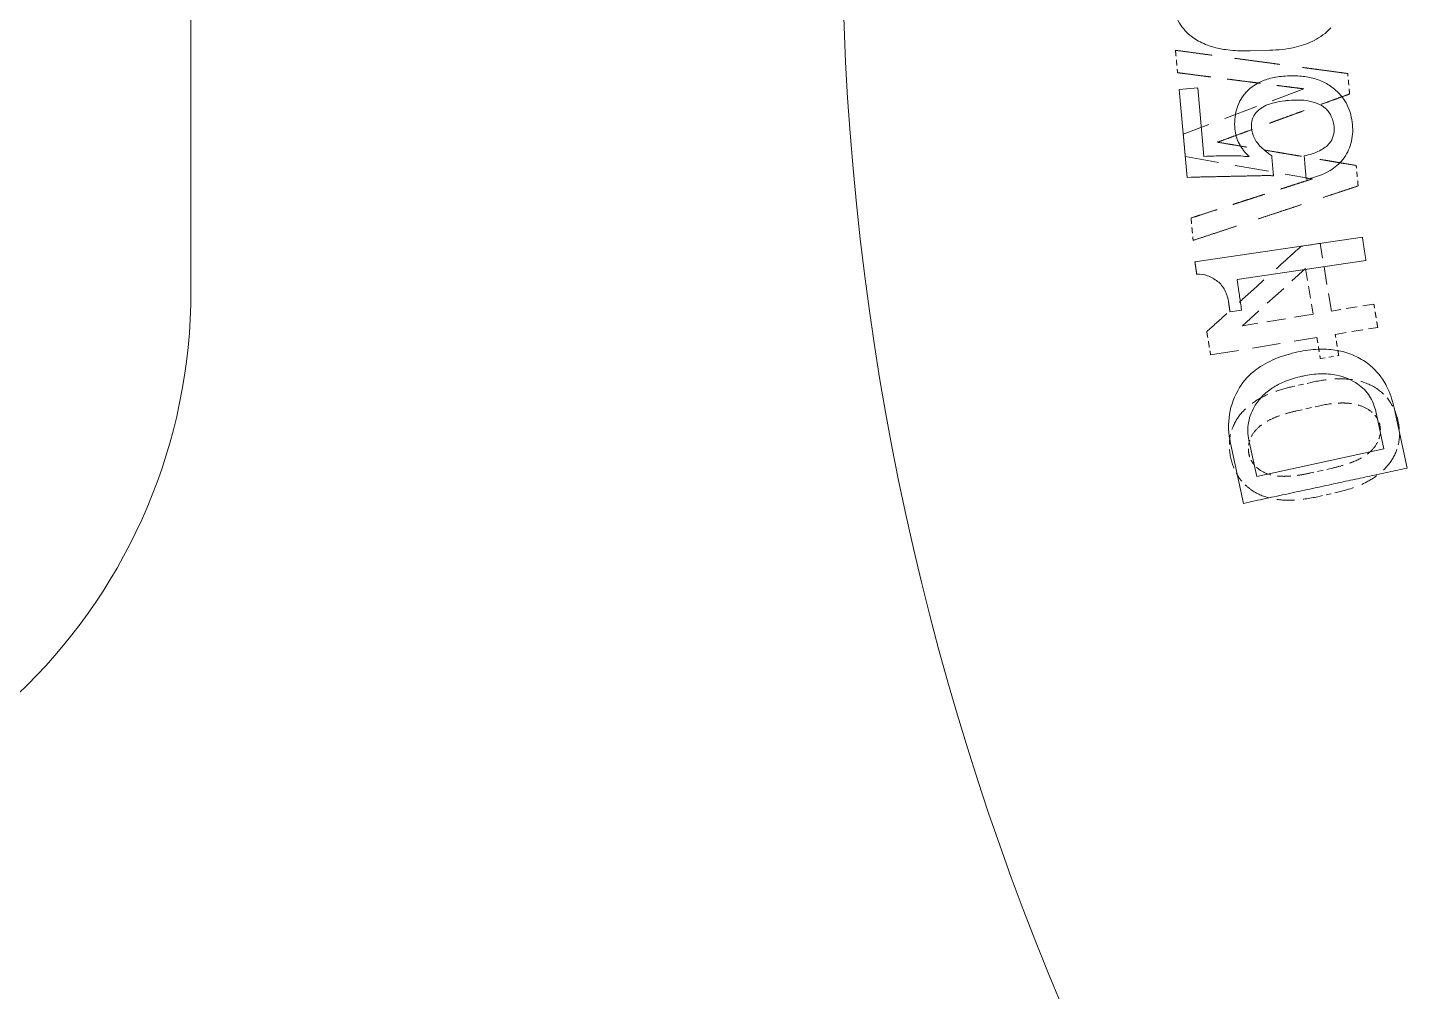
# Model space of a CAD drawing. Header units: millimetres. Extents: x 36 to 2484, y 36 to 1746.
# Drawn here: x 1354.78 to 1392.26, y 463.58 to 489.49 of the extents above; entities that cross this region are included whole.
import ezdxf

# ---------------------------------------------------------------- set-up
doc = ezdxf.new("R2010")
doc.units = ezdxf.units.MM
doc.header["$LTSCALE"] = 6
doc.linetypes.add('HIDDEN', pattern=[9.525, 6.35, -3.175])
doc.layers.add('가는파선_A3', color=7, linetype='HIDDEN', lineweight=13, true_color=0x008000)
doc.layers.add('굵은실선_A3', color=7, linetype='Continuous', lineweight=18)

msp = doc.modelspace()

# ---------------------------------------------------------------- linework, layer by layer
at = {"layer": '가는파선_A3', "ltscale": 0.023848}
for p, q in [((1389.087, 487.849), (1385.843, 486.634)), ((1385.899, 486.028), (1389.311, 485.429))]:
    msp.add_line(p, q, dxfattribs=at)
at = {"layer": '가는파선_A3', "ltscale": 0.00354}
for p, q in [((1389.523, 483.697), (1389.004, 483.611)), ((1389.305, 479.959), (1388.792, 479.844)), ((1389.458, 476.882), (1389.971, 476.997))]:
    msp.add_line(p, q, dxfattribs=at)
at = {"layer": '가는파선_A3', "ltscale": 0.012635}
msp.add_line((1389.825, 481.873), (1389.523, 483.697), dxfattribs=at)
at = {"layer": '가는파선_A3', "ltscale": 0.015706}
msp.add_line((1387.436, 481.478), (1389.129, 483.018), dxfattribs=at)
at = {"layer": '가는파선_A3', "ltscale": 0.008466}
msp.add_line((1389.129, 483.018), (1389.331, 481.791), dxfattribs=at)
at = {"layer": '가는파선_A3', "ltscale": 0.007907}
for p, q in [((1390.967, 482.062), (1389.825, 481.873)), ((1389.928, 481.246), (1391.071, 481.435))]:
    msp.add_line(p, q, dxfattribs=at)
at = {"layer": '가는파선_A3', "ltscale": 0.013184}
msp.add_line((1389.331, 481.791), (1387.436, 481.478), dxfattribs=at)
at = {"layer": '가는파선_A3', "ltscale": 0.019918}
msp.add_line((1386.579, 480.693), (1389.435, 481.165), dxfattribs=at)
at = {"layer": '가는파선_A3', "ltscale": 0.003358}
msp.add_line((1389.529, 480.594), (1390.023, 480.675), dxfattribs=at)
at = {"layer": '가는파선_A3', "ltscale": 0.004086}
for p, q in [((1388.886, 479.187), (1389.476, 479.32)), ((1389.851, 477.651), (1389.261, 477.519))]:
    msp.add_line(p, q, dxfattribs=at)
at = {"layer": '가는파선_A3', "ltscale": 0.032203}
for points, weights in [([(1390.264, 488.262), (1388.032, 488.563), (1385.634, 488.887)], [1.06253210014, 1.03172203805, 1.00046388794]), ([(1386.108, 483.774), (1388.406, 484.533), (1390.544, 485.239)], [1, 1.03124365666, 1.06203943308])]:
    msp.add_rational_spline(points, weights, degree=2, dxfattribs=at)
at = {"layer": '가는파선_A3', "ltscale": 0.00407}
for points, weights in [([(1385.634, 488.887), (1385.662, 488.586), (1385.69, 488.284)], [1.00026486715, 1.00035378473, 1.00042175097]), ([(1386.052, 484.377), (1386.08, 484.075), (1386.108, 483.774)], [1.00057579201, 1.0005078153, 1.00041888402])]:
    msp.add_rational_spline(points, weights, degree=2, dxfattribs=at)
at = {"layer": '가는파선_A3', "ltscale": 0.023578}
for points, weights in [([(1385.69, 488.284), (1387.433, 488.061), (1389.087, 487.849)], [1.00036516807, 1.02281504348, 1.0450301176]), ([(1389.311, 485.429), (1387.724, 484.916), (1386.052, 484.377)], [1.04464864542, 1.0224416805, 1])]:
    msp.add_rational_spline(points, weights, degree=2, dxfattribs=at)
at = {"layer": '가는파선_A3', "ltscale": 0.003707}
for points, weights in [([(1390.315, 487.712), (1390.29, 487.987), (1390.264, 488.262)], [1.00041323255, 1.00037799279, 1.00032258674]), ([(1390.544, 485.239), (1390.519, 485.514), (1390.493, 485.789)], [1.00041157821, 1.0004669892, 1.0005022321])]:
    msp.add_rational_spline(points, weights, degree=2, dxfattribs=at)
at = {"layer": '가는파선_A3', "ltscale": 0.026052}
msp.add_rational_spline([(1386.762, 486.415), (1388.59, 487.082), (1390.315, 487.712)], [1, 1.02354596522, 1.04671276462], degree=2, dxfattribs=at)
at = {"layer": '가는파선_A3', "ltscale": 0.004092}
msp.add_rational_spline([(1385.843, 486.634), (1385.871, 486.331), (1385.899, 486.028)], [1.00042297253, 1.00043357877, 1.00042297253], degree=2, dxfattribs=at)
at = {"layer": '가는파선_A3', "ltscale": 0.026057}
msp.add_rational_spline([(1390.493, 485.789), (1388.681, 486.093), (1386.762, 486.415)], [1.0474589476, 1.02429039428, 1.0007413297], degree=2, dxfattribs=at)
at = {"layer": '가는파선_A3', "ltscale": 0.023471}
msp.add_rational_spline([(1389.004, 483.611), (1387.768, 482.49), (1386.475, 481.319)], [1.36501420743, 1.34620867545, 1.32673904888], degree=2, dxfattribs=at)
at = {"layer": '가는파선_A3', "ltscale": 0.004274}
for points, weights in [([(1391.071, 481.435), (1391.019, 481.748), (1390.967, 482.062)], [1.000826908, 1.00086741711, 1.00088133427]), ([(1386.475, 481.319), (1386.527, 481.006), (1386.579, 480.693)], [1.00081732555, 1.00080525923, 1.00077013717])]:
    msp.add_rational_spline(points, weights, degree=2, dxfattribs=at)
at = {"layer": '가는파선_A3', "ltscale": 0.003888}
for points, weights in [([(1389.435, 481.165), (1389.482, 480.879), (1389.529, 480.594)], [1.00082404887, 1.000789027, 1.00073304475]), ([(1390.023, 480.675), (1389.975, 480.961), (1389.928, 481.246)], [1.00073885798, 1.00079573618, 1.0008313186])]:
    msp.add_rational_spline(points, weights, degree=2, dxfattribs=at)
at = {"layer": '가는파선_A3', "ltscale": 0.012482}
msp.add_open_spline([(1388.792, 479.844), (1388.63, 479.808), (1388.467, 479.762), (1388.308, 479.705), (1388.191, 479.663), (1388.077, 479.614), (1387.968, 479.558), (1387.822, 479.483), (1387.684, 479.393), (1387.561, 479.284), (1387.446, 479.184), (1387.348, 479.069), (1387.269, 478.939)], degree=3, knots=[0, 0, 0, 0, 0.0498742, 0.0498742, 0.0498742, 0.0867351, 0.0867351, 0.0867351, 0.1360196, 0.1360196, 0.1360196, 0.1817678, 0.1817678, 0.1817678, 0.1817678], dxfattribs=at)
at = {"layer": '가는파선_A3', "ltscale": 0.012307}
msp.add_open_spline([(1391.043, 479.787), (1390.886, 479.892), (1390.712, 479.962), (1390.527, 480.003), (1390.382, 480.036), (1390.233, 480.05), (1390.084, 480.052), (1390.041, 480.052), (1389.999, 480.051), (1389.957, 480.05), (1389.739, 480.041), (1389.518, 480.007), (1389.305, 479.959)], degree=3, knots=[0, 0, 0, 0, 0.0569188, 0.0569188, 0.0569188, 0.1017244, 0.1017244, 0.1017244, 0.1143661, 0.1143661, 0.1143661, 0.1801656, 0.1801656, 0.1801656, 0.1801656], dxfattribs=at)
at = {"layer": '가는파선_A3', "ltscale": 0.007219}
msp.add_open_spline([(1391.615, 478.925), (1391.575, 479.102), (1391.509, 479.271), (1391.409, 479.422), (1391.312, 479.569), (1391.189, 479.69), (1391.043, 479.787)], degree=3, knots=[0, 0, 0, 0, 0.0545506, 0.0545506, 0.0545506, 0.1072828, 0.1072828, 0.1072828, 0.1072828], dxfattribs=at)
at = {"layer": '가는파선_A3', "ltscale": 0.009456}
msp.add_open_spline([(1389.476, 479.32), (1389.669, 479.364), (1389.876, 479.396), (1390.076, 479.401), (1390.111, 479.402), (1390.146, 479.402), (1390.181, 479.401), (1390.287, 479.398), (1390.394, 479.387), (1390.497, 479.362), (1390.509, 479.359), (1390.521, 479.356), (1390.533, 479.352), (1390.635, 479.324), (1390.732, 479.283), (1390.819, 479.224)], degree=3, knots=[0, 0, 0, 0, 0.0595409, 0.0595409, 0.0595409, 0.0699653, 0.0699653, 0.0699653, 0.1017649, 0.1017649, 0.1017649, 0.1055267, 0.1055267, 0.1055267, 0.1371766, 0.1371766, 0.1371766, 0.1371766], dxfattribs=at)
at = {"layer": '가는파선_A3', "ltscale": 0.009385}
for points, knots in [([(1387.706, 478.555), (1387.757, 478.64), (1387.825, 478.713), (1387.901, 478.776), (1387.95, 478.815), (1388.002, 478.852), (1388.057, 478.885), (1388.139, 478.934), (1388.226, 478.976), (1388.313, 479.012), (1388.396, 479.047), (1388.483, 479.077), (1388.57, 479.104), (1388.675, 479.137), (1388.781, 479.164), (1388.886, 479.187)], [0, 0, 0, 0, 0.0297874, 0.0297874, 0.0297874, 0.0486526, 0.0486526, 0.0486526, 0.0769367, 0.0769367, 0.0769367, 0.1040641, 0.1040641, 0.1040641, 0.1363146, 0.1363146, 0.1363146, 0.1363146]), ([(1391.031, 478.284), (1390.98, 478.199), (1390.912, 478.126), (1390.836, 478.063), (1390.715, 477.964), (1390.569, 477.887), (1390.424, 477.827), (1390.341, 477.792), (1390.255, 477.762), (1390.167, 477.734), (1390.062, 477.702), (1389.956, 477.675), (1389.851, 477.651)], [0, 0, 0, 0, 0.029789, 0.029789, 0.029789, 0.076934, 0.076934, 0.076934, 0.1040627, 0.1040627, 0.1040627, 0.1363195, 0.1363195, 0.1363195, 0.1363195]), ([(1389.261, 477.519), (1389.168, 477.498), (1389.072, 477.479), (1388.975, 477.464), (1388.888, 477.45), (1388.8, 477.44), (1388.713, 477.434), (1388.658, 477.431), (1388.603, 477.429), (1388.548, 477.429), (1388.452, 477.43), (1388.353, 477.437), (1388.257, 477.456), (1388.238, 477.459), (1388.218, 477.464), (1388.198, 477.469), (1388.101, 477.493), (1388.008, 477.53), (1387.924, 477.585)], [0, 0, 0, 0, 0.0285779, 0.0285779, 0.0285779, 0.0540471, 0.0540471, 0.0540471, 0.0703656, 0.0703656, 0.0703656, 0.0993664, 0.0993664, 0.0993664, 0.1053997, 0.1053997, 0.1053997, 0.1354199, 0.1354199, 0.1354199, 0.1354199])]:
    msp.add_open_spline(points, degree=3, knots=knots, dxfattribs=at)
at = {"layer": '가는파선_A3', "ltscale": 0.003523}
msp.add_open_spline([(1390.819, 479.224), (1390.89, 479.177), (1390.956, 479.122), (1391.009, 479.056), (1391.013, 479.05), (1391.017, 479.045), (1391.022, 479.04), (1391.047, 479.006), (1391.069, 478.97), (1391.087, 478.932), (1391.105, 478.894), (1391.118, 478.855), (1391.127, 478.815)], degree=3, knots=[0, 0, 0, 0, 0.02550059, 0.02550059, 0.02550059, 0.02753805, 0.02753805, 0.02753805, 0.04021461, 0.04021461, 0.04021461, 0.05266019, 0.05266019, 0.05266019, 0.05266019], dxfattribs=at)
at = {"layer": '가는파선_A3', "ltscale": 0.007218}
msp.add_open_spline([(1387.269, 478.939), (1387.182, 478.792), (1387.124, 478.635), (1387.097, 478.467), (1387.069, 478.282), (1387.081, 478.097), (1387.122, 477.914)], degree=3, knots=[0, 0, 0, 0, 0.0511765, 0.0511765, 0.0511765, 0.107277, 0.107277, 0.107277, 0.107277], dxfattribs=at)
at = {"layer": '가는파선_A3', "ltscale": 0.003716}
for points, knots in [([(1391.127, 478.815), (1391.147, 478.727), (1391.15, 478.64), (1391.134, 478.551), (1391.117, 478.456), (1391.081, 478.367), (1391.031, 478.284)], [0, 0, 0, 0, 0.02686791, 0.02686791, 0.02686791, 0.05592825, 0.05592825, 0.05592825, 0.05592825]), ([(1387.61, 478.024), (1387.59, 478.111), (1387.587, 478.199), (1387.603, 478.287), (1387.62, 478.383), (1387.656, 478.472), (1387.706, 478.555)], [0, 0, 0, 0, 0.02687122, 0.02687122, 0.02687122, 0.05592688, 0.05592688, 0.05592688, 0.05592688]), ([(1387.924, 477.585), (1387.846, 477.638), (1387.776, 477.701), (1387.72, 477.777), (1387.694, 477.814), (1387.671, 477.853), (1387.653, 477.894), (1387.634, 477.936), (1387.62, 477.979), (1387.61, 478.024)], [0, 0, 0, 0, 0.02834068, 0.02834068, 0.02834068, 0.04190796, 0.04190796, 0.04190796, 0.05564339, 0.05564339, 0.05564339, 0.05564339])]:
    msp.add_open_spline(points, degree=3, knots=knots, dxfattribs=at)
at = {"layer": '가는파선_A3', "ltscale": 0.007221}
msp.add_open_spline([(1391.468, 477.9), (1391.555, 478.045), (1391.614, 478.202), (1391.64, 478.369), (1391.669, 478.555), (1391.656, 478.741), (1391.615, 478.925)], degree=3, knots=[0, 0, 0, 0, 0.0509754, 0.0509754, 0.0509754, 0.1073076, 0.1073076, 0.1073076, 0.1073076], dxfattribs=at)
at = {"layer": '가는파선_A3', "ltscale": 0.00722}
msp.add_open_spline([(1387.122, 477.914), (1387.162, 477.736), (1387.228, 477.567), (1387.328, 477.415), (1387.376, 477.343), (1387.431, 477.276), (1387.492, 477.216), (1387.554, 477.154), (1387.621, 477.1), (1387.694, 477.051)], degree=3, knots=[0, 0, 0, 0, 0.0546944, 0.0546944, 0.0546944, 0.080623, 0.080623, 0.080623, 0.1067817, 0.1067817, 0.1067817, 0.1067817], dxfattribs=at)
at = {"layer": '가는파선_A3', "ltscale": 0.012318}
msp.add_open_spline([(1389.971, 476.997), (1390.249, 477.06), (1390.53, 477.15), (1390.782, 477.282), (1390.925, 477.357), (1391.06, 477.447), (1391.18, 477.555), (1391.293, 477.656), (1391.39, 477.77), (1391.468, 477.9)], degree=3, knots=[0, 0, 0, 0, 0.085565, 0.085565, 0.085565, 0.1341099, 0.1341099, 0.1341099, 0.1795648, 0.1795648, 0.1795648, 0.1795648], dxfattribs=at)
at = {"layer": '가는파선_A3', "ltscale": 0.012492}
msp.add_open_spline([(1387.694, 477.051), (1387.848, 476.948), (1388.019, 476.879), (1388.2, 476.837), (1388.335, 476.806), (1388.474, 476.791), (1388.613, 476.787), (1388.67, 476.786), (1388.728, 476.786), (1388.785, 476.789), (1389.01, 476.797), (1389.238, 476.832), (1389.458, 476.882)], degree=3, knots=[0, 0, 0, 0, 0.0559312, 0.0559312, 0.0559312, 0.0976081, 0.0976081, 0.0976081, 0.114862, 0.114862, 0.114862, 0.1827248, 0.1827248, 0.1827248, 0.1827248], dxfattribs=at)
at = {"layer": '굵은실선_A3'}
for p, q in [((1359.168, 482.429), (1359.168, 652.429)), ((1387.644, 488.871), (1388.17, 488.888)), ((1386.234, 487.875), (1385.736, 487.831)), ((1385.948, 485.465), (1385.736, 487.831)), ((1386.234, 487.875), (1386.4, 486.031)), ((1386.478, 486.038), (1386.4, 486.031)), ((1385.948, 485.465), (1386.053, 485.474)), ((1390.66, 483.862), (1386.156, 483.196)), ((1387.291, 482.719), (1390.753, 483.23)), ((1387.099, 481.856), (1387.411, 481.902)), ((1391.238, 478.167), (1391.028, 479.138)), ((1391.511, 479.269), (1391.861, 477.652)), ((1387.462, 476.702), (1387.113, 478.319)), ((1387.607, 478.399), (1387.817, 477.428)), ((1391.238, 478.167), (1387.817, 477.428))]:
    msp.add_line(p, q, dxfattribs=at)
msp.add_circle((1451.668, 492.429), 75, dxfattribs=at)
msp.add_arc((1344.168, 482.429), 15, 270, 0, dxfattribs=at)
msp.add_ellipse((1328.049, 556.871), major_axis=(60.244, -70.834), ratio=0.012744, start_param=6.192746, end_param=6.247067, dxfattribs=at)
for points, knots in [([(1385.544, 490.321), (1385.549, 490.139), (1385.582, 489.961), (1385.653, 489.793), (1385.72, 489.631), (1385.818, 489.49), (1385.943, 489.366)], [-0.1072896, -0.1072896, -0.1072896, -0.1072896, -0.0526696, -0.0526696, -0.0526696, 0, 0, 0, 0]), ([(1385.943, 489.366), (1386.036, 489.276), (1386.14, 489.199), (1386.253, 489.136), (1386.375, 489.068), (1386.505, 489.016), (1386.64, 488.976), (1386.75, 488.944), (1386.864, 488.921), (1386.979, 488.904), (1387.15, 488.879), (1387.325, 488.869), (1387.497, 488.869), (1387.546, 488.869), (1387.595, 488.869), (1387.644, 488.871)], [-0.1811494, -0.1811494, -0.1811494, -0.1811494, -0.1421754, -0.1421754, -0.1421754, -0.1001519, -0.1001519, -0.1001519, -0.0656826, -0.0656826, -0.0656826, -0.0146406, -0.0146406, -0.0146406, 0, 0, 0, 0]), ([(1388.17, 488.888), (1388.389, 488.895), (1388.613, 488.917), (1388.827, 488.965), (1388.997, 489.002), (1389.165, 489.056), (1389.323, 489.131), (1389.335, 489.137), (1389.347, 489.143), (1389.359, 489.149), (1389.529, 489.236), (1389.681, 489.347), (1389.809, 489.49)], [-0.1801731, -0.1801731, -0.1801731, -0.1801731, -0.1139905, -0.1139905, -0.1139905, -0.0615104, -0.0615104, -0.0615104, -0.0574813, -0.0574813, -0.0574813, 0, 0, 0, 0]), ([(1388.531, 488.19), (1388.401, 488.178), (1388.269, 488.156), (1388.143, 488.121), (1388.031, 488.089), (1387.922, 488.046), (1387.821, 487.989), (1387.694, 487.917), (1387.583, 487.825), (1387.491, 487.71)], [-0.1186445, -0.1186445, -0.1186445, -0.1186445, -0.0791028, -0.0791028, -0.0791028, -0.0440891, -0.0440891, -0.0440891, 0, 0, 0, 0]), ([(1389.939, 487.817), (1389.852, 487.893), (1389.759, 487.957), (1389.553, 488.065), (1389.443, 488.106), (1389.215, 488.167), (1389.098, 488.185), (1388.831, 488.206), (1388.68, 488.203), (1388.531, 488.19)], [-0.15018, -0.15018, -0.15018, -0.15018, -0.1157574, -0.1157574, -0.0803022, -0.0803022, -0.0448541, -0.0448541, 0, 0, 0, 0]), ([(1387.491, 487.71), (1387.44, 487.647), (1387.396, 487.579), (1387.359, 487.506), (1387.322, 487.435), (1387.293, 487.36), (1387.272, 487.282), (1387.226, 487.116), (1387.216, 486.944), (1387.231, 486.772)], [-0.1003586, -0.1003586, -0.1003586, -0.1003586, -0.0759166, -0.0759166, -0.0759166, -0.0517081, -0.0517081, -0.0517081, 0, 0, 0, 0]), ([(1390.392, 486.887), (1390.375, 487.07), (1390.331, 487.249), (1390.25, 487.414), (1390.174, 487.57), (1390.069, 487.703), (1389.939, 487.817)], [-0.1073164, -0.1073164, -0.1073164, -0.1073164, -0.0519902, -0.0519902, -0.0519902, 0, 0, 0, 0]), ([(1387.8, 487.21), (1387.838, 487.257), (1387.884, 487.297), (1387.934, 487.331), (1387.993, 487.371), (1388.058, 487.402), (1388.124, 487.427), (1388.176, 487.446), (1388.23, 487.463), (1388.286, 487.477), (1388.379, 487.5), (1388.477, 487.517), (1388.572, 487.528), (1388.605, 487.532), (1388.637, 487.535), (1388.669, 487.538)], [-0.09346086, -0.09346086, -0.09346086, -0.09346086, -0.0752262, -0.0752262, -0.0752262, -0.05408352, -0.05408352, -0.05408352, -0.03753574, -0.03753574, -0.03753574, -0.00957988, -0.00957988, -0.00957988, 0, 0, 0, 0]), ([(1388.669, 487.538), (1388.781, 487.548), (1388.897, 487.553), (1389.011, 487.547), (1389.036, 487.545), (1389.06, 487.544), (1389.084, 487.541), (1389.182, 487.532), (1389.28, 487.515), (1389.374, 487.484), (1389.389, 487.48), (1389.403, 487.474), (1389.418, 487.469), (1389.508, 487.435), (1389.593, 487.388), (1389.666, 487.324)], [-0.1047463, -0.1047463, -0.1047463, -0.1047463, -0.0706803, -0.0706803, -0.0706803, -0.0633305, -0.0633305, -0.0633305, -0.0338485, -0.0338485, -0.0338485, -0.02915, -0.02915, -0.02915, 0, 0, 0, 0]), ([(1389.666, 487.324), (1389.699, 487.294), (1389.729, 487.262), (1389.782, 487.189), (1389.805, 487.15), (1389.865, 487.016), (1389.887, 486.916), (1389.896, 486.816)], [-0.05728224, -0.05728224, -0.05728224, -0.05728224, -0.04390169, -0.04390169, -0.03025742, -0.03025742, 0, 0, 0, 0]), ([(1387.677, 486.812), (1387.671, 486.883), (1387.677, 486.953), (1387.698, 487.021), (1387.719, 487.09), (1387.755, 487.153), (1387.8, 487.21)], [-0.0431677, -0.0431677, -0.0431677, -0.0431677, -0.02176586, -0.02176586, -0.02176586, 0, 0, 0, 0]), ([(1390.132, 485.949), (1390.234, 486.077), (1390.308, 486.22), (1390.351, 486.379), (1390.397, 486.544), (1390.407, 486.715), (1390.392, 486.887)], [-0.1008425, -0.1008425, -0.1008425, -0.1008425, -0.0515706, -0.0515706, -0.0515706, 0, 0, 0, 0]), ([(1387.231, 486.772), (1387.244, 486.634), (1387.282, 486.503), (1387.346, 486.38), (1387.414, 486.248), (1387.507, 486.132), (1387.615, 486.03)], [-0.08615147, -0.08615147, -0.08615147, -0.08615147, -0.04455072, -0.04455072, -0.04455072, 0, 0, 0, 0]), ([(1387.965, 486.257), (1387.883, 486.328), (1387.814, 486.411), (1387.764, 486.508), (1387.714, 486.603), (1387.687, 486.705), (1387.677, 486.812)], [-0.0649148, -0.0649148, -0.0649148, -0.0649148, -0.03222172, -0.03222172, -0.03222172, 0, 0, 0, 0]), ([(1389.896, 486.816), (1389.903, 486.738), (1389.898, 486.661), (1389.877, 486.586), (1389.857, 486.514), (1389.822, 486.448), (1389.776, 486.389)], [-0.04597045, -0.04597045, -0.04597045, -0.04597045, -0.02262276, -0.02262276, -0.02262276, 0, 0, 0, 0]), ([(1389.776, 486.389), (1389.743, 486.347), (1389.704, 486.311), (1389.662, 486.278), (1389.615, 486.242), (1389.563, 486.212), (1389.51, 486.185), (1389.381, 486.121), (1389.233, 486.079), (1389.093, 486.05)], [-0.07703346, -0.07703346, -0.07703346, -0.07703346, -0.06108328, -0.06108328, -0.06108328, -0.04325673, -0.04325673, -0.04325673, 0, 0, 0, 0]), ([(1387.455, 486.043), (1387.294, 486.047), (1387.134, 486.049), (1386.808, 486.047), (1386.643, 486.044), (1386.478, 486.038)], [-0.0980925, -0.0980925, -0.0980925, -0.0980925, -0.04964178, -0.04964178, 0, 0, 0, 0]), ([(1387.615, 486.03), (1387.589, 486.028), (1387.562, 486.028), (1387.509, 486.032), (1387.482, 486.036), (1387.455, 486.043)], [-0.01616646, -0.01616646, -0.01616646, -0.01616646, -0.00818788, -0.00818788, 0, 0, 0, 0]), ([(1389.149, 485.418), (1389.371, 485.465), (1389.595, 485.539), (1389.79, 485.655), (1389.92, 485.733), (1390.037, 485.829), (1390.132, 485.949)], [-0.1141514, -0.1141514, -0.1141514, -0.1141514, -0.0458688, -0.0458688, -0.0458688, 0, 0, 0, 0]), ([(1388.084, 485.518), (1388.112, 485.52), (1388.141, 485.52), (1388.169, 485.519), (1388.203, 485.517), (1388.236, 485.513), (1388.269, 485.508)], [-0.01859156, -0.01859156, -0.01859156, -0.01859156, -0.01003726, -0.01003726, -0.01003726, 0, 0, 0, 0]), ([(1386.205, 482.868), (1386.302, 482.872), (1386.398, 482.857), (1386.59, 482.79), (1386.682, 482.736), (1386.766, 482.671)], [-0.06133672, -0.06133672, -0.06133672, -0.06133672, -0.0318378, -0.0318378, 0, 0, 0, 0]), ([(1386.766, 482.671), (1386.806, 482.64), (1386.842, 482.605), (1386.908, 482.525), (1386.936, 482.481), (1387.014, 482.331), (1387.046, 482.216), (1387.063, 482.1)], [-0.06609498, -0.06609498, -0.06609498, -0.06609498, -0.05080794, -0.05080794, -0.03511419, -0.03511419, 0, 0, 0, 0]), ([(1388.925, 480.773), (1388.724, 480.73), (1388.524, 480.672), (1388.322, 480.59), (1388.31, 480.585), (1388.123, 480.506), (1387.955, 480.415), (1387.623, 480.166), (1387.472, 480.006), (1387.355, 479.815)], [-0.1902681, -0.1902681, -0.1902681, -0.1902681, -0.1283619, -0.1283619, -0.1246572, -0.1246572, -0.0672394, -0.0672394, 0, 0, 0, 0]), ([(1390.731, 480.514), (1390.61, 480.596), (1390.482, 480.663), (1390.207, 480.768), (1390.064, 480.804), (1389.771, 480.846), (1389.624, 480.852), (1389.292, 480.839), (1389.106, 480.812), (1388.925, 480.773)], [-0.1885157, -0.1885157, -0.1885157, -0.1885157, -0.1447186, -0.1447186, -0.1000368, -0.1000368, -0.0558206, -0.0558206, 0, 0, 0, 0]), ([(1391.511, 479.269), (1391.468, 479.47), (1391.403, 479.667), (1391.279, 479.912), (1391.244, 479.972), (1391.08, 480.223), (1390.922, 480.385), (1390.731, 480.514)], [-0.1520031, -0.1520031, -0.1520031, -0.1520031, -0.0901064, -0.0901064, -0.0691657, -0.0691657, 0, 0, 0, 0]), ([(1389.065, 480.127), (1389.22, 480.16), (1389.378, 480.182), (1389.536, 480.186), (1389.68, 480.19), (1389.823, 480.179), (1389.964, 480.15), (1390.172, 480.107), (1390.364, 480.027), (1390.539, 479.907)], [-0.154811, -0.154811, -0.154811, -0.154811, -0.1070867, -0.1070867, -0.1070867, -0.0638032, -0.0638032, -0.0638032, 0, 0, 0, 0]), ([(1387.355, 479.815), (1387.22, 479.593), (1387.127, 479.355), (1387.086, 479.098), (1387.044, 478.838), (1387.057, 478.577), (1387.113, 478.319)], [-0.1571777, -0.1571777, -0.1571777, -0.1571777, -0.079153, -0.079153, -0.079153, 0, 0, 0, 0]), ([(1387.78, 479.342), (1387.841, 479.44), (1387.913, 479.529), (1387.995, 479.61), (1388.081, 479.695), (1388.178, 479.768), (1388.281, 479.831), (1388.379, 479.891), (1388.484, 479.942), (1388.592, 479.985), (1388.734, 480.042), (1388.882, 480.086), (1389.03, 480.119), (1389.042, 480.122), (1389.053, 480.125), (1389.065, 480.127)], [-0.1548373, -0.1548373, -0.1548373, -0.1548373, -0.120155, -0.120155, -0.120155, -0.0838412, -0.0838412, -0.0838412, -0.0491373, -0.0491373, -0.0491373, -0.0035438, -0.0035438, -0.0035438, 0, 0, 0, 0]), ([(1390.539, 479.907), (1390.601, 479.864), (1390.659, 479.816), (1390.712, 479.762), (1390.764, 479.708), (1390.81, 479.649), (1390.851, 479.586), (1390.928, 479.463), (1390.982, 479.329), (1391.016, 479.188), (1391.021, 479.171), (1391.025, 479.155), (1391.028, 479.138)], [-0.09393623, -0.09393623, -0.09393623, -0.09393623, -0.07126001, -0.07126001, -0.07126001, -0.04866066, -0.04866066, -0.04866066, -0.00521185, -0.00521185, -0.00521185, 0, 0, 0, 0]), ([(1387.607, 478.399), (1387.573, 478.558), (1387.569, 478.717), (1387.598, 478.877), (1387.629, 479.043), (1387.693, 479.198), (1387.78, 479.342)], [-0.09936637, -0.09936637, -0.09936637, -0.09936637, -0.05057998, -0.05057998, -0.05057998, 0, 0, 0, 0])]:
    msp.add_open_spline(points, degree=3, knots=knots, dxfattribs=at)
for points, weights in [([(1388.269, 485.508), (1388.245, 485.781), (1388.22, 486.055)], [1.00038183254, 1.0004237312, 1.0004470715]), ([(1389.093, 486.05), (1389.121, 485.734), (1389.149, 485.418)], [1.000534741, 1.00050371535, 1.00044721401]), ([(1386.053, 485.474), (1387.084, 485.496), (1388.084, 485.518)], [1.0199432163, 1.03480727192, 1.04963145385]), ([(1390.753, 483.23), (1390.706, 483.546), (1390.66, 483.862)], [1.0007487373, 1.00075690184, 1.00073822046]), ([(1386.156, 483.196), (1386.18, 483.032), (1386.205, 482.868)], [1.00035268727, 1.00036111734, 1.00036324049]), ([(1387.411, 481.902), (1387.351, 482.31), (1387.291, 482.719)], [1.00091479873, 1.0009644992, 1.00097395888]), ([(1387.063, 482.1), (1387.081, 481.978), (1387.099, 481.856)], [1.00029786471, 1.00028672292, 1.00027202563]), ([(1387.462, 476.702), (1389.739, 477.193), (1391.861, 477.652)], [1.02382750406, 1.06016859763, 1.0964366202])]:
    msp.add_rational_spline(points, weights, degree=2, dxfattribs=at)

doc.saveas('drawing.dxf')
